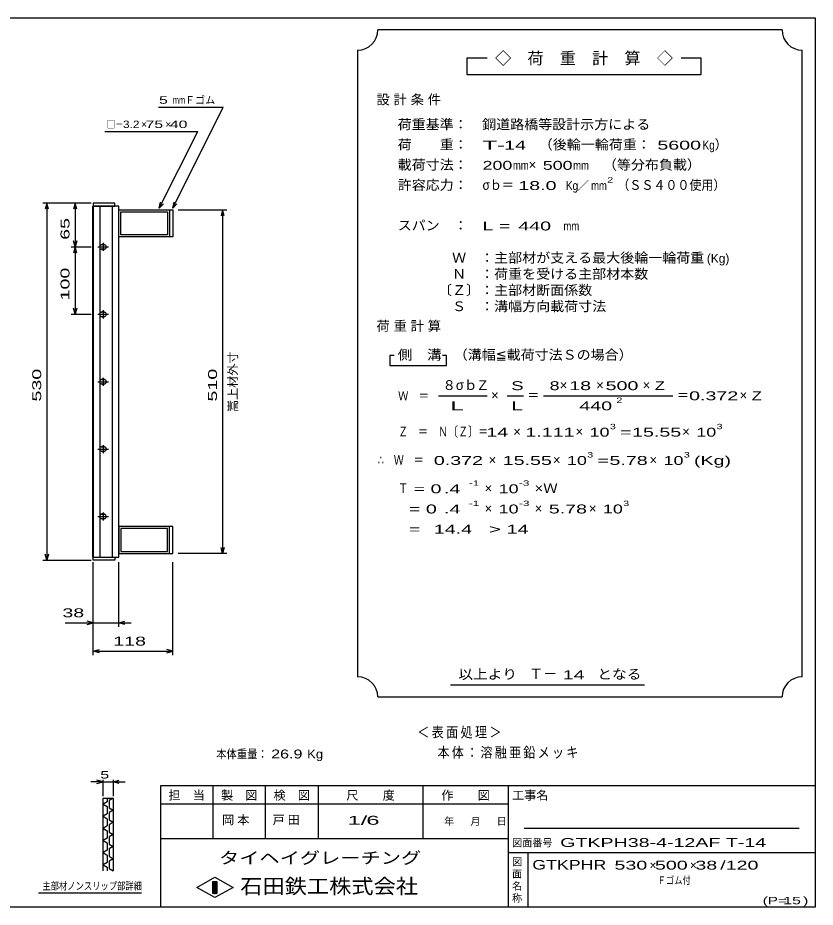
# Model space of a CAD drawing. Units: millimetres, scale not verified. Extents: x -1092 to 1039, y -770 to 632.
# Drawn here: x -145 to 1039, y -688 to 632 of the extents above; entities that cross this region are included whole.
import ezdxf
from ezdxf.enums import TextEntityAlignment as Align

# ---------------------------------------------------------------- set-up
doc = ezdxf.new("R2010")
doc.units = ezdxf.units.MM
doc.header["$LTSCALE"] = 6
for name, color, linetype, lineweight in [('0_2', 150, 'Continuous', 25), ('16', 3, 'Continuous', 25), ('22', 4, 'Continuous', 25), ('24', 2, 'Continuous', 25), ('32', 4, 'Continuous', 25)]:
    doc.layers.add(name, color=color, linetype=linetype, lineweight=lineweight)
doc.styles.add('ベクトル', font='')
doc.styles.get('ベクトル').set_extended_font_data('ベクトル')

msp = doc.modelspace()

# ---------------------------------------------------------------- linework, layer by layer
at = {"layer": '0_2'}
for p, q in [((-1037.4, 632.1), (1038.6, 632.1)), ((1038.6, 632.1), (1038.6, -687.9)), ((1038.6, -507.9), (66.6, -507.9)), ((66.6, -507.9), (66.6, -687.9)), ((144.6, -507.9), (144.6, -585.9)), ((222.6, -585.9), (222.6, -507.9)), ((300.6, -507.9), (300.6, -585.9)), ((456.6, -585.9), (456.6, -507.9)), ((582.6, -507.9), (582.6, -687.9)), ((582.6, -534.9), (66.6, -534.9)), ((1014.6, -570.9), (606.6, -570.9)), ((66.6, -585.9), (582.6, -585.9)), ((582.6, -606.9), (1038.6, -606.9)), ((612.6, -687.9), (612.6, -606.9)), ((120.6, -658.5), (147.6, -643.5)), ((147.6, -643.5), (174.6, -658.5)), ((147.6, -673.5), (120.6, -658.5)), ((144.6, -649.5), (150.6, -649.5)), ((144.6, -667.5), (144.6, -649.5)), ((144.6, -649.5), (145.8, -649.5)), ((145.8, -649.5), (145.8, -667.5)), ((147, -667.5), (147, -649.5)), ((147, -649.5), (148.2, -649.5)), ((174.6, -658.5), (147.6, -673.5)), ((148.2, -649.5), (148.2, -667.5)), ((149.4, -667.5), (149.4, -649.5)), ((149.4, -649.5), (150.6, -649.5)), ((150.6, -649.5), (150.6, -667.5)), ((150.6, -649.5), (150.6, -667.5)), ((150.6, -667.5), (144.6, -667.5)), ((145.8, -667.5), (147, -667.5)), ((148.2, -667.5), (149.4, -667.5)), ((1038.6, -687.9), (-1037.4, -687.9))]:
    msp.add_line(p, q, dxfattribs=at)
at = {"layer": '16'}
for p, q in [((-1, 357), (-33, 357)), ((-33, 357), (-33, 352.5)), ((-1, 352.5), (-1, 357)), ((-33.7, -168.5), (-33.7, 352.5)), ((-33.7, 352.5), (-33, 352.5)), ((-33, 352.5), (-1, 352.5)), ((-33, 352.5), (-33, -168.5)), ((5, 352.5), (-33, 352.5)), ((-23.5, 352.5), (-23.5, -168.5)), ((-4.5, -168.5), (-4.5, 352.5)), ((5, -168.5), (5, 352.5)), ((5, 347), (80, 347)), ((5, 307), (5, 347)), ((8, 344), (77, 344)), ((8, 310), (8, 344)), ((77, 344), (77, 310)), ((80, 347), (80, 307)), ((80, 347), (85, 347)), ((85, 347), (85, 307)), ((80, 307), (5, 307)), ((77, 310), (8, 310)), ((85, 307), (80, 307)), ((-26.5, 292), (-10.5, 292)), ((-16.5, 295), (-20.5, 295)), ((-18.5, 298), (-18.5, 286)), ((-20.5, 289), (-16.5, 289)), ((-18.5, 198), (-18.5, 186)), ((-26.5, 192), (-10.5, 192)), ((-16.5, 195), (-20.5, 195)), ((-20.5, 189), (-16.5, 189)), ((-16.5, 95), (-20.5, 95)), ((-18.5, 98), (-18.5, 86)), ((-26.5, 92), (-10.5, 92)), ((-20.5, 89), (-16.5, 89)), ((-26.5, -8), (-10.5, -8)), ((-16.5, -5), (-20.5, -5)), ((-20.5, -11), (-16.5, -11)), ((-18.5, -2), (-18.5, -14)), ((-16.5, -105), (-20.5, -105)), ((-18.5, -102), (-18.5, -114)), ((-26.5, -108), (-10.5, -108)), ((-20.5, -111), (-16.5, -111)), ((80, -123), (5, -123)), ((5, -123), (5, -163)), ((77, -126), (8, -126)), ((8, -126), (8, -160)), ((77, -160), (77, -126)), ((80, -163), (80, -123)), ((85, -123), (80, -123)), ((85, -163), (85, -123)), ((-33, -168.5), (-33.7, -168.5)), ((-33, -168.5), (-1, -168.5)), ((-33, -173), (-33, -168.5)), ((-33, -168.5), (5, -168.5)), ((-1, -168.5), (-1, -173)), ((5, -163), (80, -163)), ((8, -160), (77, -160)), ((80, -163), (85, -163)), ((-1, -173), (-33, -173))]:
    msp.add_line(p, q, dxfattribs=at)
for centre, radius, start, end in [((-20.5, 292), 3, 90, 270), ((-18.5, 292), 4, 46.6, 133.4), ((-16.5, 292), 3, 270, 90), ((-18.5, 292), 4, 226.6, 313.4), ((-20.5, 192), 3, 90, 270), ((-18.5, 192), 4, 46.6, 133.4), ((-18.5, 192), 4, 226.6, 313.4), ((-16.5, 192), 3, 270, 90), ((-20.5, 92), 3, 90, 270), ((-18.5, 92), 4, 46.6, 133.4), ((-16.5, 92), 3, 270, 90), ((-18.5, 92), 4, 226.6, 313.4), ((-20.5, -8), 3, 90, 270), ((-18.5, -8), 4, 46.6, 133.4), ((-18.5, -8), 4, 226.6, 313.4), ((-16.5, -8), 3, 270, 90), ((-20.5, -108), 3, 90, 270), ((-18.5, -108), 4, 46.6, 133.4), ((-16.5, -108), 3, 270, 90), ((-18.5, -108), 4, 226.6, 313.4)]:
    msp.add_arc(centre, radius, start, end, dxfattribs=at)
at = {"layer": '22'}
for p, q in [((64, 499.5), (160, 499.5)), ((85, 349.5), (160, 499.5)), ((-16, 463.5), (122, 463.5)), ((65, 349.5), (122, 463.5)), ((-36, 357), (-108, 357)), ((-102, 357), (-104.4, 348)), ((-99.6, 348), (-102, 357)), ((-102, 357), (-102, -173)), ((-36, 357), (-66, 357)), ((-60, 357), (-62.4, 348)), ((-57.6, 348), (-60, 357)), ((-60, 357), (-60, 292)), ((65, 349.5), (66.8, 358.3)), ((85, 349.5), (86.8, 358.3)), ((65, 349.5), (71, 356.1)), ((85, 349.5), (91, 356.1)), ((93, 347), (165, 347)), ((159, 347), (156.6, 338)), ((161.4, 338), (159, 347)), ((159, 347), (159, -163)), ((-66, 292), (-36, 292)), ((-60, 292), (-62.4, 301)), ((-60, 292), (-62.4, 283)), ((-57.6, 301), (-60, 292)), ((-57.6, 283), (-60, 292)), ((-60, 292), (-60, 192)), ((-60, 192), (-62.4, 201)), ((-57.6, 201), (-60, 192)), ((-66, 192), (-36, 192)), ((159, -163), (156.6, -154)), ((161.4, -154), (159, -163)), ((-102, -173), (-104.4, -164)), ((-99.6, -164), (-102, -173)), ((165, -163), (93, -163)), ((-108, -173), (-36, -173)), ((-33, -272), (-33, -176)), ((-33, -314), (-33, -176)), ((5, -272), (5, -176)), ((85, -314), (85, -176)), ((-33, -266), (-42, -263.6)), ((5, -266), (14, -263.6)), ((-75, -266), (-33, -266)), ((-42, -268.4), (-33, -266)), ((-33, -266), (5, -266)), ((14, -268.4), (5, -266)), ((5, -266), (23, -266)), ((-33, -308), (-24, -305.6)), ((-24, -310.4), (-33, -308)), ((-33, -308), (85, -308)), ((85, -308), (76, -305.6)), ((76, -310.4), (85, -308))]:
    msp.add_line(p, q, dxfattribs=at)
at = {"layer": '24', "color": 4}
for p, q in [((989.4, 614.1), (389.4, 614.1)), ((359.4, 584.1), (359.4, -345.9)), ((1019.4, -345.9), (1019.4, 584.1)), ((551.4, 572.1), (521.4, 572.1)), ((521.4, 572.1), (521.4, 548.1)), ((869.4, 572.1), (839.4, 572.1)), ((869.4, 548.1), (869.4, 572.1)), ((521.4, 548.1), (869.4, 548.1)), ((413.4, 131.1), (407.4, 131.1)), ((407.4, 131.1), (407.4, 116.1)), ((491.4, 131.1), (485.4, 131.1)), ((491.4, 116.1), (491.4, 131.1)), ((407.4, 116.1), (491.4, 116.1)), ((479.4, 71.1), (551.4, 71.1)), ((581.4, 71.1), (605.4, 71.1)), ((635.4, 71.1), (827.4, 71.1)), ((497.4, -357.9), (785.4, -357.9)), ((389.4, -375.9), (989.4, -375.9))]:
    msp.add_line(p, q, dxfattribs=at)
for centre, start, end in [((359.4, 614.1), 270, 0), ((1019.4, 614.1), 180, 270), ((359.4, -375.9), 0, 90), ((1019.4, -375.9), 90, 180)]:
    msp.add_arc(centre, 30, start, end, dxfattribs=at)
at = {"layer": '32'}
for p, q in [((-18.6, -501.9), (-27.6, -499.5)), ((-18.6, -522.9), (-18.6, -498.9)), ((-3.6, -498.9), (-3.6, -522.9)), ((-3.6, -501.9), (5.4, -499.5)), ((-18.6, -501.9), (-36.6, -501.9)), ((-27.6, -504.3), (-18.6, -501.9)), ((-18.6, -501.9), (-3.6, -501.9)), ((5.4, -504.3), (-3.6, -501.9)), ((-3.6, -501.9), (14.4, -501.9)), ((-18.6, -525.9), (-3.6, -525.9)), ((-18.6, -633.9), (-18.6, -525.9)), ((-12.6, -525.9), (-12.6, -531.3)), ((-3.6, -525.9), (-9.6, -529.5)), ((-3.6, -525.9), (-3.6, -633.9)), ((-12.6, -531.3), (-18.6, -534.9)), ((-18.6, -534.9), (-12.6, -538.5)), ((-12.6, -538.5), (-12.6, -549.3)), ((-9.6, -529.5), (-9.6, -540.3)), ((-9.6, -540.3), (-3.6, -543.9)), ((-12.6, -549.3), (-18.6, -552.9)), ((-18.6, -552.9), (-12.6, -556.5)), ((-3.6, -543.9), (-9.6, -547.5)), ((-9.6, -547.5), (-9.6, -558.3)), ((-12.6, -567.3), (-18.6, -570.9)), ((-12.6, -556.5), (-12.6, -567.3)), ((-9.6, -558.3), (-3.6, -561.9)), ((-3.6, -561.9), (-9.6, -565.5)), ((-9.6, -565.5), (-9.6, -576.3)), ((-18.6, -570.9), (-12.6, -574.5)), ((-12.6, -574.5), (-12.6, -585.3)), ((-9.6, -576.3), (-3.6, -579.9)), ((-3.6, -579.9), (-9.6, -583.5)), ((-12.6, -585.3), (-18.6, -588.9)), ((-18.6, -588.9), (-12.6, -592.5)), ((-12.6, -592.5), (-12.6, -603.3)), ((-9.6, -583.5), (-9.6, -594.3)), ((-12.6, -603.3), (-18.6, -606.9)), ((-18.6, -606.9), (-12.6, -610.5)), ((-9.6, -594.3), (-3.6, -597.9)), ((-3.6, -597.9), (-9.6, -601.5)), ((-9.6, -601.5), (-9.6, -612.3)), ((-12.6, -610.5), (-12.6, -621.3)), ((-9.6, -612.3), (-3.6, -615.9)), ((-3.6, -615.9), (-9.6, -619.5)), ((-9.6, -619.5), (-9.6, -630.3)), ((-12.6, -621.3), (-18.6, -624.9)), ((-18.6, -624.9), (-12.6, -628.5)), ((-12.6, -628.5), (-12.6, -633.9)), ((-9.6, -630.3), (-3.6, -633.9)), ((38.4, -666.9), (-114.6, -666.9))]:
    msp.add_line(p, q, dxfattribs=at)

# ---------------------------------------------------------------- texts
at = {"layer": '0_2', "style": 'ベクトル'}
for s, height, p in [('担\u3000当', 13.2, (78.6, -521.7)), ('製\u3000図', 13.2, (156.6, -521.7)), ('検\u3000図', 13.2, (234.6, -521.7)), ('尺\u3000\u3000度', 13.2, (342.6, -521.7)), ('作\u3000\u3000図', 13.2, (483.6, -521.7)), ('工事名', 13.2, (588.6, -521.7)), ('年', 11, (487.8, -560.4)), ('月', 11, (526.8, -560.4)), ('日', 11, (565.8, -560.4)), ('図面番号', 11, (588.6, -592.2)), ('図', 11, (588.6, -620.4)), ('面', 11, (588.6, -638.4)), ('名', 11, (588.6, -656.4)), ('称', 11, (588.6, -674.4))]:
    msp.add_text(s, height=height, dxfattribs=at).set_placement(p, align=Align.MIDDLE_LEFT)
at = {"layer": '0_2', "color": 222, "style": 'ベクトル'}
for s, height, width, p in [('タイヘイグレーチング', 17.6, 1.25, (153.6, -614.7)), ('石田鉄工株式会社', 21.99, 1.1, (185.1, -656.7))]:
    msp.add_text(s, height=height, dxfattribs=dict(at, width=width)).set_placement(p, align=Align.MIDDLE_LEFT)
at = {"layer": '22', "color": 2, "style": 'ベクトル'}
for s, height, width, p in [(' 5 ', 11, 1.6, (58, 510)), ('mm', 11, 0.75, (85, 510)), ('□－', 11, 0.8, (-13, 474)), ('3.2', 11, 1.2, (11, 474)), (' 75 ', 11, 1.6, (38, 474)), (' 40 ', 11, 1.6, (74, 474)), (' 38 ', 13.2, 1.65, (-87, -251)), (' 118 ', 13.2, 1.65, (-11.5, -293)), ('本体重量：', 13.2, 0.85, (149.4, -460.5)), (' 26.9', 13.2, 1.35, (224.4, -460.5)), ('Kg', 13.2, 1.1, (284.4, -460.5)), ('1/', 13.2, 2, (344.4, -558.9)), (' 6 ', 13.2, 2, (362.4, -558.9)), ('GTKPH38-4-12AF T-14                  ', 13.2, 1.65, (660, -591.9)), ('GTKPHR', 14.08, 1.4, (618.6, -624.9)), (' 530 ', 13.2, 1.65, (732.6, -625.5)), (' 500 ', 13.2, 1.65, (792.6, -625.5)), (' 38 ', 13.2, 1.65, (852.6, -625.5)), ('/', 13.2, 1.65, (897.6, -625.5)), (' 120 ', 13.2, 1.65, (897.6, -625.5)), ('Ｆゴム付', 11, 0.8, (804.6, -648)), ('(P=', 11, 1.55, (960.6, -678)), (' 15 ', 11, 1.6, (984.6, -678)), (')', 11, 1.6, (1020.6, -678))]:
    msp.add_text(s, height=height, dxfattribs=dict(at, width=width)).set_placement(p, align=Align.MIDDLE_LEFT)
for s, height, p in [('Ｆゴム', 11, (103, 510)), ('×', 11, (38, 474)), ('×', 11, (74, 474)), ('×', 13.2, (792.6, -625.5)), ('×', 13.2, (852.6, -625.5))]:
    msp.add_text(s, height=height, dxfattribs=at).set_placement(p, align=Align.MIDDLE_LEFT)
at = {"layer": '22', "color": 2, "style": 'ベクトル', "width": 1.65}
for s, p in [(' 65 ', (-75, 294.5)), (' 100 ', (-75, 204.5)), (' 530 ', (-117, 54.5)), (' 510', (144, 54.5))]:
    msp.add_text(s, height=13.2, rotation=90, dxfattribs=at).set_placement(p, align=Align.MIDDLE_LEFT)
at = {"layer": '22', "color": 2, "style": 'ベクトル'}
msp.add_text('嵩上材外寸', height=13.2, rotation=90, dxfattribs=at).set_placement((174, 47), align=Align.MIDDLE_LEFT)
at = {"layer": '22', "color": 2, "attachment_point": 4, "style": 'ベクトル'}
for s, insert, char_height in [('\\T1.2;\\W0.85;＜表面処理＞', (447.9, -429), 15.4), ('\\T1.19;\\W0.85;本体：溶融亜鉛メッキ', (477.9, -459), 15.4), ('\\T1.25;岡本\u3000', (158.1, -558.9), 13.2), ('\\T1.25;戸田\u3000', (233.1, -558.9), 13.2)]:
    msp.add_mtext(s, dxfattribs=dict(at, insert=insert, char_height=char_height))
at = {"layer": '24', "style": 'ベクトル'}
for s, height, p in [('◇\u3000荷\u3000重\u3000計\u3000算\u3000◇', 17.6, (563.4, 572.1)), ('）', 14.5, (889.2, 444)), ('×', 14.5, (613.2, 414)), ('／', 13.2, (684.9, 383.1)), ('(Kg)', 13.2, (877.8, 275.1)), ('８', 14.5, (485.4, 87)), ('σｂ', 14.52, (505.2, 87)), ('Ｚ', 14.5, (535.2, 87)), ('×', 14.5, (659.4, 87)), ('×', 14.5, (713.4, 87)), ('×', 14.5, (782.4, 87)), ('×', 14.5, (557.4, 72)), ('×', 14.5, (926.4, 72)), ('×', 14.5, (590.4, 18)), ('×', 14.5, (682.8, 18)), ('×', 14.5, (841.2, 18)), ('×', 14.5, (553.8, -24)), ('×', 14.5, (649.2, -24)), ('×', 14.5, (792.6, -24)), ('×', 14.5, (547.8, -66)), ('×', 14.5, (547.8, -96)), ('×', 14.5, (622.2, -96)), ('×', 14.5, (702.6, -96)), ('Ｔ－', 15.4, (613.8, -341.4))]:
    msp.add_text(s, height=height, dxfattribs=at).set_placement(p, align=Align.MIDDLE_LEFT)
for s, height, width, p in [('荷重基準：\u3000', 14.52, 1.05, (418.8, 474)), ('鋼道路橋等設計示方による', 14.52, 1.05, (544.2, 474)), ('荷\u3000\u3000重：\u3000', 14.52, 1.05, (418.8, 444)), ('T-', 13.2, 2, (544.8, 443.1)), (' 14 ', 13.2, 1.65, (568.8, 443.1)), ('（後輪一輪荷重：', 14.52, 1.05, (628.2, 444)), (' 5600', 13.2, 1.65, (796.2, 443.1)), ('Kg', 13.2, 0.85, (871.2, 443.1)), ('載荷寸法：\u3000', 14.52, 1.05, (418.8, 414)), ('\u3000（等分布負載）', 14.52, 1.05, (702.6, 414)), ('200', 13.2, 1.5, (544.8, 413.1)), ('mm', 13.2, 0.8, (589.8, 413.1)), ('500', 13.2, 1.5, (634.2, 413.1)), ('mm', 13.2, 0.8, (679.2, 413.1)), ('許容応力：\u3000', 14.52, 1.05, (418.8, 384)), ('σｂ＝', 14.52, 0.9, (544.8, 384)), (' 18.0', 13.2, 1.65, (589.8, 383.1)), ('Kg', 13.2, 0.85, (668.4, 383.1)), ('mm', 13.2, 0.8, (705.9, 383.1)), ('2', 7.92, 1.5, (729.9, 391.5)), ('（ＳＳ４００使用）', 14.52, 0.9, (744.9, 384)), ('スパン\u3000：\u3000', 14.52, 1.05, (418.8, 324)), ('L =', 13.2, 1.65, (544.8, 323.1)), (' 440 ', 13.2, 1.65, (589.8, 323.1)), ('mm', 13.2, 0.8, (664.8, 323.1)), ('\u3000Ｗ\u3000：主部材が支える最大後輪一輪荷重', 14.52, 1.05, (478.8, 276)), ('\u3000Ｎ\u3000：荷重を受ける主部材本数', 14.52, 1.05, (478.8, 252)), ('〔Ｚ〕：主部材断面係数', 14.52, 1.05, (478.8, 228)), ('\u3000Ｓ\u3000：溝幅方向載荷寸法', 14.52, 1.05, (478.8, 204)), ('側\u3000溝', 14.52, 1.1, (418.8, 132)), ('\u3000（溝幅≦載荷寸法Ｓの場合）', 14.52, 1.05, (481.2, 132)), ('S', 13.2, 1.55, (587.4, 86.1)), ('8', 13.2, 1.5, (644.4, 86.1)), (' 18 ', 13.2, 1.65, (665.4, 86.1)), (' 500 ', 13.2, 1.65, (719.4, 86.1)), ('Z', 13.2, 1.4, (800.4, 86.1)), ('Ｗ\u3000＝', 13.2, 0.85, (419.4, 71.1)), ('＝', 14.5, 0.9, (611.4, 72)), ('2', 7.92, 1.5, (743.4, 64.5)), ('＝', 14.5, 0.9, (833.4, 72)), ('0.372', 13.2, 1.65, (851.4, 71.1)), ('Z', 13.2, 1.4, (944.4, 71.1)), ('L', 13.2, 1.8, (587.4, 56.1)), (' 440 ', 13.2, 1.65, (680.4, 56.1)), ('Ｚ\u3000＝\u3000Ｎ〔Ｚ〕＝', 14.52, 0.75, (419.4, 18)), ('3', 7.92, 1.5, (733.8, 25.5)), ('3', 7.92, 1.5, (892.2, 25.5)), (' 14 ', 13.2, 1.65, (542.4, 17.1)), ('1.111', 13.2, 1.65, (608.4, 17.1)), ('10', 13.2, 1.5, (703.8, 17.1)), ('=', 13.2, 1.7, (748.8, 17.1)), ('15.55', 13.2, 1.65, (766.8, 17.1)), ('10', 13.2, 1.5, (862.2, 17.1)), ('3', 7.92, 1.5, (700.2, -16.5)), ('3', 7.92, 1.5, (843.6, -16.5)), ('∴\u3000Ｗ\u3000＝', 14.52, 0.75, (389.4, -24)), (' 0.372', 13.2, 1.65, (464.4, -24.9)), ('15.55', 13.2, 1.65, (574.8, -24.9)), ('10', 13.2, 1.5, (670.2, -24.9)), ('=', 13.2, 1.7, (715.2, -24.9)), ('5.78', 13.2, 1.65, (733.2, -24.9)), ('10', 13.2, 1.5, (813.6, -24.9)), ('(Kg)', 13.2, 1.65, (858.6, -24.9)), ('Ｔ', 14.5, 0.75, (419.4, -66)), (' = 0', 13.2, 1.65, (434.4, -66.9)), (' .4 ', 13.2, 1.65, (479.4, -66.9)), ('-1', 7.92, 1.65, (524.4, -58.5)), ('10', 13.2, 1.5, (568.8, -66.9)), ('-3', 7.92, 1.65, (598.8, -58.5)), ('×Ｗ', 14.52, 1.1, (622.2, -66)), ('  = 0', 13.2, 1.65, (419.4, -96.9)), (' .4 ', 13.2, 1.65, (479.4, -96.9)), ('-1', 7.92, 1.65, (524.4, -88.5)), ('10', 13.2, 1.5, (568.8, -96.9)), ('-3', 7.92, 1.65, (598.8, -88.5)), ('5.78', 13.2, 1.65, (643.2, -96.9)), ('10', 13.2, 1.5, (723.6, -96.9)), ('3', 7.92, 1.5, (753.6, -88.5)), ('  =', 13.2, 1.65, (419.4, -126.9)), (' 14.4', 13.2, 1.65, (464.4, -126.9)), ('>', 13.2, 1.7, (554.4, -126.9)), (' 14 ', 13.2, 1.65, (572.4, -126.9)), ('以上より\u3000', 14.52, 1.1, (508.8, -342)), (' 14 ', 13.2, 1.65, (655.8, -342.9)), ('となる', 14.52, 1.1, (715.2, -342))]:
    msp.add_text(s, height=height, dxfattribs=dict(at, width=width)).set_placement(p, align=Align.MIDDLE_LEFT)
at = {"layer": '24', "attachment_point": 4, "style": 'ベクトル'}
for s, insert, char_height in [('\\T1.28;設計条件', (387.3, 510), 14.52), ('\\T1.28;荷重計算', (387.3, 174), 14.52), ('\\T1.5;\\W2;\\~L\\~', (482.4, 56.1), 13.2)]:
    msp.add_mtext(s, dxfattribs=dict(at, insert=insert, char_height=char_height))
at = {"layer": '32', "color": 2, "style": 'ベクトル'}
for s, width, p in [(' 5 ', 1.6, (-29.1, -491.4)), ('主部材ノンスリップ部詳細', 0.8, (-108.6, -656.4))]:
    msp.add_text(s, height=11, dxfattribs=dict(at, width=width)).set_placement(p, align=Align.MIDDLE_LEFT)

doc.saveas('drawing.dxf')
